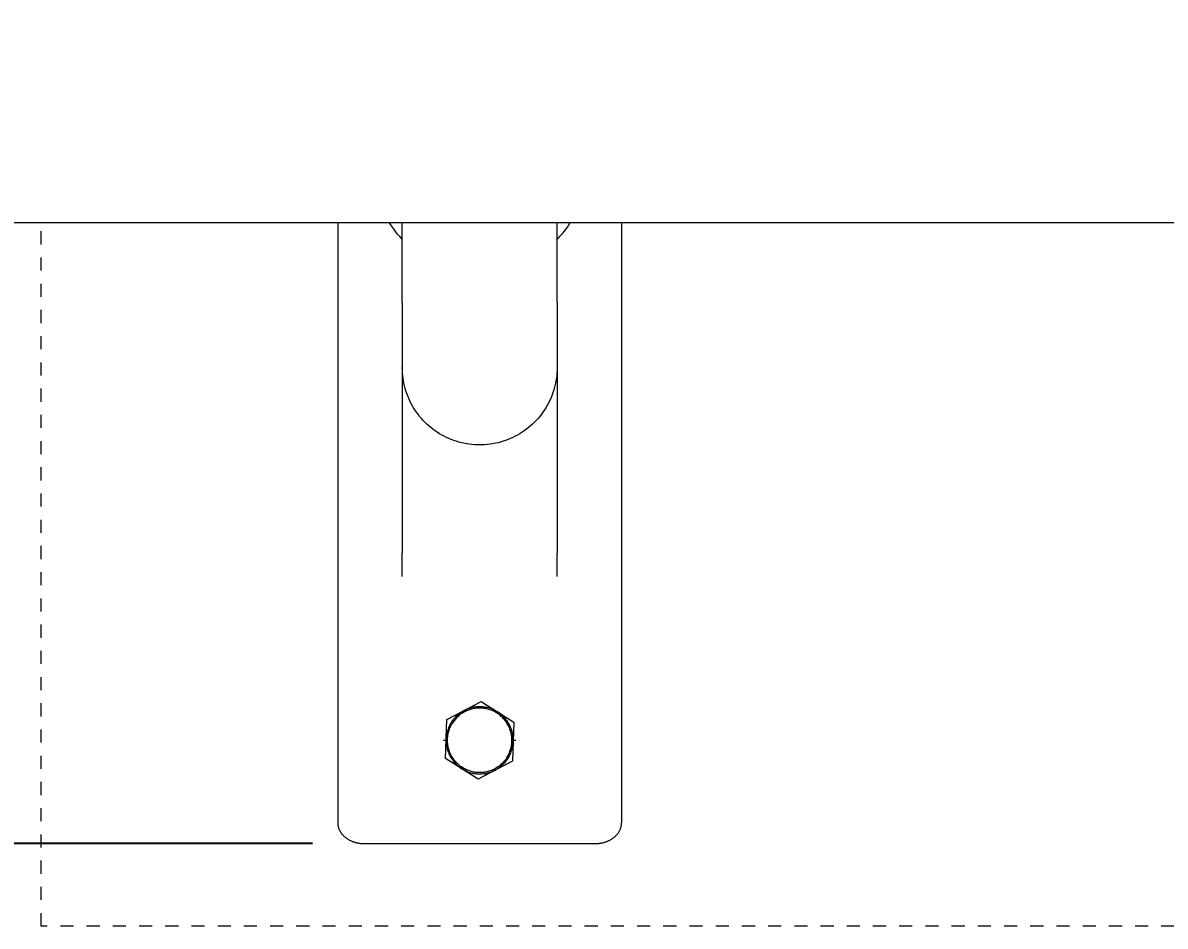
# Model space of a CAD drawing. Header units: inches. Extents: x -7 to 144, y -3 to 95.
# Drawn here: x 0.21 to 8.92, y 0.12 to 7.01 of the extents above; entities that cross this region are included whole.
import ezdxf

# ---------------------------------------------------------------- set-up
doc = ezdxf.new("R2010")
doc.units = ezdxf.units.IN
doc.linetypes.add('HIDDEN', pattern=[1.905, 1.27, -0.635])
for name, color, linetype, lineweight in [('ZANO_R', 7, 'Continuous', 0), ('ZANO_R_przerywana', 250, 'HIDDEN', 0), ('ZANO_W', 1, 'Continuous', 0)]:
    doc.layers.add(name, color=color, linetype=linetype, lineweight=lineweight)
doc.styles.get("Standard").update_dxf_attribs({"font": 'arial.ttf'})
doc.dimstyles.new('amerykanie', dxfattribs={"dimtxt": 50, "dimasz": 50, "dimexe": 0.5, "dimexo": 0.5, "dimgap": 1, "dimtad": 1, "dimdec": 0, "dimzin": 0, "dimlunit": 5, "dimtxsty": 'Standard', "dimcen": 0.09, "dimclrd": 1, "dimclre": 1, "dimclrt": 1, "dimazin": 0, "dimtfac": 1, "dimtdec": 0, "dimtmove": 0, "dimatfit": 3, "dimfxl": 1, "dimtzin": 0, "dimarcsym": 1})

# ---------------------------------------------------------------- blocks, each defined once
blk = doc.blocks.new('*D359')
at = {"layer": 'ZANO_W', "color": 1, "lineweight": -2}
for p, q in [((2.5214, 26.731), (-3.5436, 26.731)), ((-3.0436, 1.7467), (-3.0436, 25.731)), ((2.4169, 0.7467), (-3.5436, 0.7467))]:
    blk.add_line(p, q, dxfattribs=at)
at = {"layer": 'ZANO_W', "color": 1}
for points in [[(-2.8769, 25.731), (-3.2102, 25.731), (-3.0436, 26.731)], [(-3.2102, 1.7467), (-2.8769, 1.7467), (-3.0436, 0.7467)]]:
    blk.add_solid(points, dxfattribs=at)
at = {"layer": 'ZANO_W', "color": 1, "insert": (-4.1818, 13.7389), "char_height": 1.25, "attachment_point": 5, "rotation": 90}
blk.add_mtext('26', dxfattribs=at)

msp = doc.modelspace()

# ---------------------------------------------------------------- linework, layer by layer
at = {"layer": 'ZANO_R'}
for p, q in [((11.37049, 5.48127), (-0.04683, 5.48127)), ((2.61065, 5.48127), (2.61065, 2.12469)), ((3.0194, 5.45915), (3.00479, 5.48127)), ((3.03472, 5.43751), (3.0194, 5.45915)), ((3.05073, 5.41639), (3.03472, 5.43751)), ((3.06743, 5.39579), (3.05073, 5.41639)), ((3.10277, 4.87459), (3.10277, 5.48127)), ((3.10283, 4.87459), (3.10283, 5.48127)), ((4.28382, 4.87459), (4.28382, 5.48127)), ((4.28388, 4.87459), (4.28388, 5.48127)), ((4.33592, 5.41639), (4.31922, 5.39579)), ((4.35193, 5.43751), (4.33592, 5.41639)), ((4.36725, 5.45915), (4.35193, 5.43751)), ((4.38186, 5.48127), (4.36725, 5.45915)), ((4.776, 5.48127), (4.776, 2.12469)), ((3.08478, 5.37575), (3.06743, 5.39579)), ((3.10277, 5.35628), (3.08478, 5.37575)), ((4.30187, 5.37575), (4.28388, 5.35628)), ((4.31922, 5.39579), (4.30187, 5.37575)), ((3.10277, 4.8729), (3.10277, 4.3777)), ((4.28388, 4.8729), (4.28388, 4.3777)), ((3.10277, 4.3777), (3.10277, 2.96284)), ((3.10312, 4.35751), (3.10277, 4.37767)), ((4.28388, 4.37767), (4.28353, 4.35751)), ((4.28388, 4.37354), (4.28388, 2.96284)), ((3.10415, 4.33737), (3.10312, 4.35751)), ((3.10587, 4.31728), (3.10415, 4.33737)), ((3.10827, 4.29725), (3.10587, 4.31728)), ((3.11136, 4.27733), (3.10827, 4.29725)), ((3.11513, 4.25752), (3.11136, 4.27733)), ((4.27529, 4.27733), (4.27152, 4.25752)), ((4.27838, 4.29725), (4.27529, 4.27733)), ((4.28078, 4.31728), (4.27838, 4.29725)), ((4.2825, 4.33737), (4.28078, 4.31728)), ((4.28353, 4.35751), (4.2825, 4.33737)), ((3.11956, 4.23785), (3.11513, 4.25752)), ((3.12467, 4.21834), (3.11956, 4.23785)), ((3.13044, 4.19902), (3.12467, 4.21834)), ((3.13687, 4.1799), (3.13044, 4.19902)), ((4.25621, 4.19902), (4.24978, 4.1799)), ((4.26198, 4.21834), (4.25621, 4.19902)), ((4.26708, 4.23785), (4.26198, 4.21834)), ((4.27152, 4.25752), (4.26708, 4.23785)), ((3.14395, 4.16102), (3.13687, 4.1799)), ((3.15166, 4.14239), (3.14395, 4.16102)), ((3.16001, 4.12404), (3.15166, 4.14239)), ((3.16898, 4.10598), (3.16001, 4.12404)), ((3.17856, 4.08823), (3.16898, 4.10598)), ((4.21767, 4.10598), (4.20808, 4.08823)), ((4.22664, 4.12404), (4.21767, 4.10598)), ((4.23498, 4.14239), (4.22664, 4.12404)), ((4.2427, 4.16102), (4.23498, 4.14239)), ((4.24978, 4.1799), (4.2427, 4.16102)), ((3.18875, 4.07083), (3.17856, 4.08823)), ((3.19952, 4.05378), (3.18875, 4.07083)), ((3.21086, 4.03711), (3.19952, 4.05378)), ((3.22277, 4.02084), (3.21086, 4.03711)), ((3.23523, 4.00498), (3.22277, 4.02084)), ((4.16388, 4.02084), (4.15142, 4.00498)), ((4.17579, 4.03711), (4.16388, 4.02084)), ((4.18713, 4.05378), (4.17579, 4.03711)), ((4.1979, 4.07083), (4.18713, 4.05378)), ((4.20808, 4.08823), (4.1979, 4.07083)), ((3.24822, 3.98956), (3.23523, 4.00498)), ((3.26173, 3.97459), (3.24822, 3.98956)), ((3.27574, 3.96009), (3.26173, 3.97459)), ((3.29024, 3.94607), (3.27574, 3.96009)), ((3.30521, 3.93256), (3.29024, 3.94607)), ((3.32063, 3.91957), (3.30521, 3.93256)), ((4.08144, 3.93256), (4.06601, 3.91957)), ((4.09641, 3.94607), (4.08144, 3.93256)), ((4.11091, 3.96009), (4.09641, 3.94607)), ((4.12492, 3.97459), (4.11091, 3.96009)), ((4.13843, 3.98956), (4.12492, 3.97459)), ((4.15142, 4.00498), (4.13843, 3.98956)), ((3.33649, 3.90711), (3.32063, 3.91957)), ((3.35277, 3.89521), (3.33649, 3.90711)), ((3.36944, 3.88386), (3.35277, 3.89521)), ((3.38648, 3.87309), (3.36944, 3.88386)), ((3.40389, 3.86291), (3.38648, 3.87309)), ((3.42163, 3.85333), (3.40389, 3.86291)), ((3.43969, 3.84436), (3.42163, 3.85333)), ((3.45805, 3.83601), (3.43969, 3.84436)), ((3.47668, 3.82829), (3.45805, 3.83601)), ((3.9286, 3.83601), (3.90997, 3.82829)), ((3.94696, 3.84436), (3.9286, 3.83601)), ((3.96502, 3.85333), (3.94696, 3.84436)), ((3.98276, 3.86291), (3.96502, 3.85333)), ((4.00017, 3.87309), (3.98276, 3.86291)), ((4.01721, 3.88386), (4.00017, 3.87309)), ((4.03388, 3.89521), (4.01721, 3.88386)), ((4.05016, 3.90711), (4.03388, 3.89521)), ((4.06601, 3.91957), (4.05016, 3.90711)), ((3.49556, 3.82121), (3.47668, 3.82829)), ((3.51467, 3.81479), (3.49556, 3.82121)), ((3.534, 3.80902), (3.51467, 3.81479)), ((3.5535, 3.80391), (3.534, 3.80902)), ((3.57317, 3.79947), (3.5535, 3.80391)), ((3.59298, 3.7957), (3.57317, 3.79947)), ((3.61291, 3.79262), (3.59298, 3.7957)), ((3.63293, 3.79021), (3.61291, 3.79262)), ((3.65302, 3.78849), (3.63293, 3.79021)), ((3.67316, 3.78746), (3.65302, 3.78849)), ((3.69332, 3.78712), (3.67316, 3.78746)), ((3.71349, 3.78746), (3.69332, 3.78712)), ((3.73363, 3.78849), (3.71349, 3.78746)), ((3.75372, 3.79021), (3.73363, 3.78849)), ((3.77374, 3.79262), (3.75372, 3.79021)), ((3.79367, 3.7957), (3.77374, 3.79262)), ((3.81348, 3.79947), (3.79367, 3.7957)), ((3.83315, 3.80391), (3.81348, 3.79947)), ((3.85265, 3.80902), (3.83315, 3.80391)), ((3.87197, 3.81479), (3.85265, 3.80902)), ((3.89109, 3.82121), (3.87197, 3.81479)), ((3.90997, 3.82829), (3.89109, 3.82121)), ((3.10277, 2.78296), (3.10277, 2.96284)), ((4.28388, 2.78296), (4.28388, 2.96284)), ((2.61065, 2.12469), (2.61065, 0.90421)), ((4.776, 2.12469), (4.776, 0.90421)), ((3.44352, 1.69198), (3.57432, 1.76069)), ((3.44352, 1.69198), (3.57077, 1.75883)), ((3.55201, 1.74749), (3.54489, 1.74259)), ((3.55201, 1.74749), (3.54489, 1.74259)), ((3.5593, 1.75214), (3.55201, 1.74749)), ((3.5593, 1.75214), (3.55201, 1.74749)), ((3.56674, 1.75654), (3.5593, 1.75214)), ((3.56674, 1.75654), (3.5593, 1.75214)), ((3.5691, 1.74654), (3.56192, 1.74218)), ((3.57432, 1.76069), (3.56674, 1.75654)), ((3.57432, 1.76069), (3.56674, 1.75654)), ((3.57643, 1.75066), (3.5691, 1.74654)), ((3.57432, 1.76069), (3.70512, 1.82939)), ((3.58204, 1.76458), (3.57432, 1.76069)), ((3.58204, 1.76458), (3.57432, 1.76069)), ((3.58389, 1.75452), (3.57643, 1.75066)), ((3.57787, 1.76255), (3.70512, 1.82939)), ((3.58989, 1.76821), (3.58204, 1.76458)), ((3.58989, 1.76821), (3.58204, 1.76458)), ((3.59148, 1.75813), (3.58389, 1.75452)), ((3.59785, 1.77157), (3.58989, 1.76821)), ((3.59785, 1.77157), (3.58989, 1.76821)), ((3.59918, 1.76148), (3.59148, 1.75813)), ((3.60593, 1.77465), (3.59785, 1.77157)), ((3.60593, 1.77465), (3.59785, 1.77157)), ((3.607, 1.76456), (3.59918, 1.76148)), ((3.6141, 1.77747), (3.60593, 1.77465)), ((3.6141, 1.77747), (3.60593, 1.77465)), ((3.61492, 1.76737), (3.607, 1.76456)), ((3.62236, 1.78001), (3.6141, 1.77747)), ((3.62236, 1.78001), (3.6141, 1.77747)), ((3.62292, 1.76991), (3.61492, 1.76737)), ((3.63071, 1.78226), (3.62236, 1.78001)), ((3.63071, 1.78226), (3.62236, 1.78001)), ((3.63102, 1.77218), (3.62292, 1.76991)), ((3.63912, 1.78424), (3.63071, 1.78226)), ((3.63912, 1.78424), (3.63071, 1.78226)), ((3.63918, 1.77417), (3.63102, 1.77218)), ((3.6476, 1.78592), (3.63912, 1.78424)), ((3.6476, 1.78592), (3.63912, 1.78424)), ((3.64741, 1.77588), (3.63918, 1.77417)), ((3.65569, 1.7773), (3.64741, 1.77588)), ((3.65613, 1.78732), (3.6476, 1.78592)), ((3.65613, 1.78732), (3.6476, 1.78592)), ((3.66401, 1.77845), (3.65569, 1.7773)), ((3.6647, 1.78844), (3.65613, 1.78732)), ((3.6647, 1.78844), (3.65613, 1.78732)), ((3.67237, 1.7793), (3.66401, 1.77845)), ((3.67331, 1.78926), (3.6647, 1.78844)), ((3.67331, 1.78926), (3.6647, 1.78844)), ((3.68075, 1.77988), (3.67237, 1.7793)), ((3.68194, 1.78979), (3.67331, 1.78926)), ((3.68194, 1.78979), (3.67331, 1.78926)), ((3.68915, 1.78016), (3.68075, 1.77988)), ((3.69058, 1.79003), (3.68194, 1.78979)), ((3.69058, 1.79003), (3.68194, 1.78979)), ((3.69755, 1.78016), (3.68915, 1.78016)), ((3.69922, 1.78997), (3.69058, 1.79003)), ((3.69922, 1.78997), (3.69058, 1.79003)), ((3.70595, 1.77987), (3.69755, 1.78016)), ((3.70786, 1.78963), (3.69922, 1.78997)), ((3.70786, 1.78963), (3.69922, 1.78997)), ((3.70512, 1.82939), (3.82664, 1.75261)), ((3.70512, 1.82939), (3.83002, 1.75047)), ((3.71433, 1.7793), (3.70595, 1.77987)), ((3.71648, 1.78899), (3.70786, 1.78963)), ((3.71648, 1.78899), (3.70786, 1.78963)), ((3.72269, 1.77844), (3.71433, 1.7793)), ((3.72507, 1.78806), (3.71648, 1.78899)), ((3.72507, 1.78806), (3.71648, 1.78899)), ((3.73101, 1.7773), (3.72269, 1.77844)), ((3.73363, 1.78685), (3.72507, 1.78806)), ((3.73363, 1.78685), (3.72507, 1.78806)), ((3.73929, 1.77587), (3.73101, 1.7773)), ((3.74214, 1.78534), (3.73363, 1.78685)), ((3.74214, 1.78534), (3.73363, 1.78685)), ((3.74752, 1.77416), (3.73929, 1.77587)), ((3.7506, 1.78355), (3.74214, 1.78534)), ((3.7506, 1.78355), (3.74214, 1.78534)), ((3.75568, 1.77217), (3.74752, 1.77416)), ((3.75899, 1.78147), (3.7506, 1.78355)), ((3.75899, 1.78147), (3.7506, 1.78355)), ((3.76377, 1.7699), (3.75568, 1.77217)), ((3.76731, 1.77911), (3.75899, 1.78147)), ((3.76731, 1.77911), (3.75899, 1.78147)), ((3.77178, 1.76736), (3.76377, 1.7699)), ((3.77554, 1.77648), (3.76731, 1.77911)), ((3.77554, 1.77648), (3.76731, 1.77911)), ((3.77969, 1.76454), (3.77178, 1.76736)), ((3.78368, 1.77356), (3.77554, 1.77648)), ((3.78368, 1.77356), (3.77554, 1.77648)), ((3.78751, 1.76146), (3.77969, 1.76454)), ((3.79171, 1.77037), (3.78368, 1.77356)), ((3.79171, 1.77037), (3.78368, 1.77356)), ((3.79522, 1.75811), (3.78751, 1.76146)), ((3.79963, 1.76691), (3.79171, 1.77037)), ((3.79963, 1.76691), (3.79171, 1.77037)), ((3.8028, 1.7545), (3.79522, 1.75811)), ((3.80744, 1.76319), (3.79963, 1.76691)), ((3.80744, 1.76319), (3.79963, 1.76691)), ((3.81026, 1.75064), (3.8028, 1.7545)), ((3.81511, 1.75921), (3.80744, 1.76319)), ((3.81511, 1.75921), (3.80744, 1.76319)), ((3.81759, 1.74652), (3.81026, 1.75064)), ((3.82264, 1.75496), (3.81511, 1.75921)), ((3.82264, 1.75496), (3.81511, 1.75921)), ((3.82477, 1.74215), (3.81759, 1.74652)), ((3.83002, 1.75047), (3.82264, 1.75496)), ((3.83002, 1.75047), (3.82264, 1.75496)), ((3.83725, 1.74573), (3.83002, 1.75047)), ((3.83002, 1.75047), (3.95492, 1.67155)), ((3.83725, 1.74573), (3.83002, 1.75047)), ((3.83341, 1.74833), (3.95492, 1.67155)), ((3.84432, 1.74075), (3.83725, 1.74573)), ((3.84432, 1.74075), (3.83725, 1.74573)), ((3.43762, 1.54435), (3.44352, 1.69198)), ((3.43778, 1.54836), (3.44352, 1.69198)), ((3.47034, 1.6597), (3.46623, 1.6521)), ((3.47034, 1.6597), (3.46623, 1.6521)), ((3.47471, 1.66716), (3.47034, 1.6597)), ((3.47471, 1.66716), (3.47034, 1.6597)), ((3.47933, 1.67447), (3.47471, 1.66716)), ((3.47933, 1.67447), (3.47471, 1.66716)), ((3.47682, 1.65108), (3.48094, 1.6584)), ((3.48419, 1.68162), (3.47933, 1.67447)), ((3.48419, 1.68162), (3.47933, 1.67447)), ((3.48094, 1.6584), (3.48531, 1.66558)), ((3.48929, 1.6886), (3.48419, 1.68162)), ((3.48929, 1.6886), (3.48419, 1.68162)), ((3.48992, 1.6726), (3.48531, 1.66558)), ((3.49462, 1.6954), (3.48929, 1.6886)), ((3.49462, 1.6954), (3.48929, 1.6886)), ((3.49476, 1.67947), (3.48992, 1.6726)), ((3.50018, 1.70202), (3.49462, 1.6954)), ((3.50018, 1.70202), (3.49462, 1.6954)), ((3.49984, 1.68616), (3.49476, 1.67947)), ((3.50515, 1.69268), (3.49984, 1.68616)), ((3.50596, 1.70844), (3.50018, 1.70202)), ((3.50596, 1.70844), (3.50018, 1.70202)), ((3.51067, 1.69901), (3.50515, 1.69268)), ((3.51196, 1.71467), (3.50596, 1.70844)), ((3.51196, 1.71467), (3.50596, 1.70844)), ((3.5164, 1.70515), (3.51067, 1.69901)), ((3.51816, 1.7207), (3.51196, 1.71467)), ((3.51816, 1.7207), (3.51196, 1.71467)), ((3.52234, 1.71109), (3.5164, 1.70515)), ((3.52456, 1.72651), (3.51816, 1.7207)), ((3.52456, 1.72651), (3.51816, 1.7207)), ((3.52849, 1.71682), (3.52234, 1.71109)), ((3.53115, 1.7321), (3.52456, 1.72651)), ((3.53115, 1.7321), (3.52456, 1.72651)), ((3.53482, 1.72235), (3.52849, 1.71682)), ((3.53793, 1.73746), (3.53115, 1.7321)), ((3.53793, 1.73746), (3.53115, 1.7321)), ((3.54134, 1.72765), (3.53482, 1.72235)), ((3.54489, 1.74259), (3.53793, 1.73746)), ((3.54489, 1.74259), (3.53793, 1.73746)), ((3.54803, 1.73272), (3.54134, 1.72765)), ((3.5549, 1.73757), (3.54803, 1.73272)), ((3.56192, 1.74218), (3.5549, 1.73757)), ((3.83179, 1.73754), (3.82477, 1.74215)), ((3.83865, 1.7327), (3.83179, 1.73754)), ((3.84535, 1.72762), (3.83865, 1.7327)), ((3.85121, 1.73553), (3.84432, 1.74075)), ((3.85121, 1.73553), (3.84432, 1.74075)), ((3.85187, 1.72232), (3.84535, 1.72762)), ((3.85792, 1.73008), (3.85121, 1.73553)), ((3.85792, 1.73008), (3.85121, 1.73553)), ((3.8582, 1.71679), (3.85187, 1.72232)), ((3.86444, 1.72441), (3.85792, 1.73008)), ((3.86444, 1.72441), (3.85792, 1.73008)), ((3.86434, 1.71106), (3.8582, 1.71679)), ((3.87028, 1.70512), (3.86434, 1.71106)), ((3.87077, 1.71853), (3.86444, 1.72441)), ((3.87077, 1.71853), (3.86444, 1.72441)), ((3.87601, 1.69897), (3.87028, 1.70512)), ((3.8769, 1.71243), (3.87077, 1.71853)), ((3.8769, 1.71243), (3.87077, 1.71853)), ((3.88153, 1.69264), (3.87601, 1.69897)), ((3.88282, 1.70613), (3.8769, 1.71243)), ((3.88282, 1.70613), (3.8769, 1.71243)), ((3.88684, 1.68612), (3.88153, 1.69264)), ((3.88852, 1.69963), (3.88282, 1.70613)), ((3.88852, 1.69963), (3.88282, 1.70613)), ((3.89191, 1.67943), (3.88684, 1.68612)), ((3.894, 1.69294), (3.88852, 1.69963)), ((3.894, 1.69294), (3.88852, 1.69963)), ((3.89676, 1.67256), (3.89191, 1.67943)), ((3.89924, 1.68607), (3.894, 1.69294)), ((3.89924, 1.68607), (3.894, 1.69294)), ((3.90136, 1.66554), (3.89676, 1.67256)), ((3.90426, 1.67903), (3.89924, 1.68607)), ((3.90426, 1.67903), (3.89924, 1.68607)), ((3.90573, 1.65836), (3.90136, 1.66554)), ((3.90903, 1.67182), (3.90426, 1.67903)), ((3.90903, 1.67182), (3.90426, 1.67903)), ((3.90985, 1.65103), (3.90573, 1.65836)), ((3.91356, 1.66446), (3.90903, 1.67182)), ((3.91356, 1.66446), (3.90903, 1.67182)), ((3.91783, 1.65695), (3.91356, 1.66446)), ((3.91783, 1.65695), (3.91356, 1.66446)), ((3.92185, 1.64929), (3.91783, 1.65695)), ((3.92185, 1.64929), (3.91783, 1.65695)), ((3.95492, 1.67155), (3.94903, 1.52392)), ((3.95492, 1.67155), (3.94919, 1.52792)), ((3.43997, 1.57017), (3.4389, 1.56159)), ((3.43997, 1.57017), (3.4389, 1.56159)), ((3.44133, 1.57871), (3.43997, 1.57017)), ((3.44133, 1.57871), (3.43997, 1.57017)), ((3.44298, 1.58719), (3.44133, 1.57871)), ((3.44298, 1.58719), (3.44133, 1.57871)), ((3.44491, 1.59562), (3.44298, 1.58719)), ((3.44491, 1.59562), (3.44298, 1.58719)), ((3.44713, 1.60397), (3.44491, 1.59562)), ((3.44713, 1.60397), (3.44491, 1.59562)), ((3.44963, 1.61225), (3.44713, 1.60397)), ((3.44963, 1.61225), (3.44713, 1.60397)), ((3.44902, 1.5635), (3.45016, 1.57182)), ((3.45241, 1.62043), (3.44963, 1.61225)), ((3.45241, 1.62043), (3.44963, 1.61225)), ((3.45016, 1.57182), (3.45159, 1.5801)), ((3.45159, 1.5801), (3.4533, 1.58833)), ((3.45546, 1.62852), (3.45241, 1.62043)), ((3.45546, 1.62852), (3.45241, 1.62043)), ((3.4533, 1.58833), (3.45529, 1.59649)), ((3.45529, 1.59649), (3.45756, 1.60458)), ((3.45878, 1.6365), (3.45546, 1.62852)), ((3.45878, 1.6365), (3.45546, 1.62852)), ((3.45756, 1.60458), (3.4601, 1.61259)), ((3.46237, 1.64436), (3.45878, 1.6365)), ((3.46237, 1.64436), (3.45878, 1.6365)), ((3.4601, 1.61259), (3.46292, 1.62051)), ((3.46623, 1.6521), (3.46237, 1.64436)), ((3.46623, 1.6521), (3.46237, 1.64436)), ((3.46292, 1.62051), (3.466, 1.62832)), ((3.466, 1.62832), (3.46935, 1.63603)), ((3.46935, 1.63603), (3.47296, 1.64362)), ((3.47296, 1.64362), (3.47682, 1.65108)), ((3.91371, 1.64357), (3.90985, 1.65103)), ((3.91732, 1.63598), (3.91371, 1.64357)), ((3.92067, 1.62828), (3.91732, 1.63598)), ((3.92375, 1.62046), (3.92067, 1.62828)), ((3.92561, 1.64151), (3.92185, 1.64929)), ((3.92561, 1.64151), (3.92185, 1.64929)), ((3.92656, 1.61254), (3.92375, 1.62046)), ((3.92911, 1.6336), (3.92561, 1.64151)), ((3.92911, 1.6336), (3.92561, 1.64151)), ((3.9291, 1.60454), (3.92656, 1.61254)), ((3.93137, 1.59644), (3.9291, 1.60454)), ((3.93233, 1.62558), (3.92911, 1.6336)), ((3.93233, 1.62558), (3.92911, 1.6336)), ((3.93336, 1.58828), (3.93137, 1.59644)), ((3.93528, 1.61746), (3.93233, 1.62558)), ((3.93528, 1.61746), (3.93233, 1.62558)), ((3.93507, 1.58005), (3.93336, 1.58828)), ((3.93649, 1.57177), (3.93507, 1.58005)), ((3.93796, 1.60924), (3.93528, 1.61746)), ((3.93796, 1.60924), (3.93528, 1.61746)), ((3.93764, 1.56345), (3.93649, 1.57177)), ((3.94036, 1.60093), (3.93796, 1.60924)), ((3.94036, 1.60093), (3.93796, 1.60924)), ((3.94247, 1.59255), (3.94036, 1.60093)), ((3.94247, 1.59255), (3.94036, 1.60093)), ((3.9443, 1.58411), (3.94247, 1.59255)), ((3.9443, 1.58411), (3.94247, 1.59255)), ((3.94585, 1.5756), (3.9443, 1.58411)), ((3.94585, 1.5756), (3.9443, 1.58411)), ((3.9471, 1.56705), (3.94585, 1.5756)), ((3.9471, 1.56705), (3.94585, 1.5756)), ((3.41773, 1.53414), (3.43721, 1.53414)), ((3.41773, 1.53414), (3.43721, 1.53414)), ((3.43172, 1.39672), (3.43762, 1.54435)), ((3.43172, 1.39672), (3.43746, 1.54035)), ((3.43762, 1.54435), (3.43742, 1.53571)), ((3.43762, 1.54435), (3.43742, 1.53571)), ((3.43742, 1.53571), (3.43752, 1.52707)), ((3.43742, 1.53571), (3.43752, 1.52707)), ((3.43752, 1.52707), (3.4379, 1.51843)), ((3.43752, 1.52707), (3.4379, 1.51843)), ((3.43811, 1.55298), (3.43762, 1.54435)), ((3.43811, 1.55298), (3.43762, 1.54435)), ((3.4379, 1.51843), (3.43858, 1.50981)), ((3.4379, 1.51843), (3.43858, 1.50981)), ((3.4389, 1.56159), (3.43811, 1.55298)), ((3.4389, 1.56159), (3.43811, 1.55298)), ((3.43858, 1.50981), (3.43954, 1.50122)), ((3.43858, 1.50981), (3.43954, 1.50122)), ((3.43954, 1.50122), (3.4408, 1.49267)), ((3.43954, 1.50122), (3.4408, 1.49267)), ((3.4408, 1.49267), (3.44235, 1.48417)), ((3.4408, 1.49267), (3.44235, 1.48417)), ((3.44235, 1.48417), (3.44418, 1.47572)), ((3.44235, 1.48417), (3.44418, 1.47572)), ((3.4473, 1.53836), (3.44759, 1.54676)), ((3.4473, 1.52996), (3.4473, 1.53836)), ((3.44758, 1.52156), (3.4473, 1.52996)), ((3.44816, 1.51318), (3.44758, 1.52156)), ((3.44759, 1.54676), (3.44816, 1.55514)), ((3.44816, 1.55514), (3.44902, 1.5635)), ((3.44901, 1.50482), (3.44816, 1.51318)), ((3.45016, 1.4965), (3.44901, 1.50482)), ((3.45158, 1.48822), (3.45016, 1.4965)), ((3.45329, 1.47999), (3.45158, 1.48822)), ((3.93335, 1.47994), (3.93506, 1.48817)), ((3.93506, 1.48817), (3.93648, 1.49645)), ((3.93648, 1.49645), (3.93763, 1.50477)), ((3.93763, 1.50477), (3.93849, 1.51313)), ((3.93849, 1.55509), (3.93764, 1.56345)), ((3.93907, 1.54671), (3.93849, 1.55509)), ((3.93849, 1.51313), (3.93906, 1.52151)), ((3.93906, 1.52151), (3.93935, 1.52991)), ((3.93935, 1.53831), (3.93907, 1.54671)), ((3.93935, 1.52991), (3.93935, 1.53831)), ((3.94903, 1.52392), (3.94313, 1.37629)), ((3.94887, 1.51992), (3.94313, 1.37629)), ((3.94367, 1.48108), (3.94532, 1.48957)), ((3.94367, 1.48108), (3.94532, 1.48957)), ((3.94532, 1.48957), (3.94668, 1.4981)), ((3.94532, 1.48957), (3.94668, 1.4981)), ((3.94668, 1.4981), (3.94775, 1.50668)), ((3.94668, 1.4981), (3.94775, 1.50668)), ((3.94807, 1.55846), (3.9471, 1.56705)), ((3.94807, 1.55846), (3.9471, 1.56705)), ((3.94775, 1.50668), (3.94854, 1.51529)), ((3.94775, 1.50668), (3.94854, 1.51529)), ((3.94875, 1.54984), (3.94807, 1.55846)), ((3.94875, 1.54984), (3.94807, 1.55846)), ((3.94854, 1.51529), (3.94903, 1.52392)), ((3.94854, 1.51529), (3.94903, 1.52392)), ((3.94913, 1.5412), (3.94875, 1.54984)), ((3.94913, 1.5412), (3.94875, 1.54984)), ((3.94903, 1.52392), (3.94923, 1.53256)), ((3.94903, 1.52392), (3.94923, 1.53256)), ((3.94923, 1.53256), (3.94913, 1.5412)), ((3.94923, 1.53256), (3.94913, 1.5412)), ((3.94943, 1.53414), (3.96892, 1.53414)), ((3.94943, 1.53414), (3.96892, 1.53414)), ((3.55324, 1.31994), (3.43172, 1.39672)), ((3.55663, 1.3178), (3.43172, 1.39672)), ((3.44418, 1.47572), (3.44629, 1.46734)), ((3.44418, 1.47572), (3.44629, 1.46734)), ((3.44629, 1.46734), (3.44869, 1.45903)), ((3.44629, 1.46734), (3.44869, 1.45903)), ((3.44869, 1.45903), (3.45136, 1.45081)), ((3.44869, 1.45903), (3.45136, 1.45081)), ((3.45136, 1.45081), (3.45432, 1.44269)), ((3.45136, 1.45081), (3.45432, 1.44269)), ((3.45528, 1.47183), (3.45329, 1.47999)), ((3.45432, 1.44269), (3.45754, 1.43467)), ((3.45432, 1.44269), (3.45754, 1.43467)), ((3.45755, 1.46374), (3.45528, 1.47183)), ((3.45754, 1.43467), (3.46104, 1.42676)), ((3.45754, 1.43467), (3.46104, 1.42676)), ((3.46009, 1.45573), (3.45755, 1.46374)), ((3.4629, 1.44781), (3.46009, 1.45573)), ((3.46104, 1.42676), (3.46479, 1.41898)), ((3.46104, 1.42676), (3.46479, 1.41898)), ((3.46598, 1.43999), (3.4629, 1.44781)), ((3.46479, 1.41898), (3.46881, 1.41132)), ((3.46479, 1.41898), (3.46881, 1.41132)), ((3.46933, 1.43229), (3.46598, 1.43999)), ((3.46881, 1.41132), (3.47309, 1.40381)), ((3.46881, 1.41132), (3.47309, 1.40381)), ((3.47294, 1.4247), (3.46933, 1.43229)), ((3.4768, 1.41724), (3.47294, 1.4247)), ((3.47309, 1.40381), (3.47762, 1.39645)), ((3.47309, 1.40381), (3.47762, 1.39645)), ((3.48092, 1.40991), (3.4768, 1.41724)), ((3.47762, 1.39645), (3.48239, 1.38924)), ((3.47762, 1.39645), (3.48239, 1.38924)), ((3.48528, 1.40273), (3.48092, 1.40991)), ((3.48989, 1.39571), (3.48528, 1.40273)), ((3.49474, 1.38884), (3.48989, 1.39571)), ((3.89673, 1.39567), (3.89188, 1.38881)), ((3.90134, 1.40269), (3.89673, 1.39567)), ((3.90134, 1.40269), (3.90571, 1.40987)), ((3.90571, 1.40987), (3.90982, 1.4172)), ((3.90732, 1.3938), (3.91194, 1.40111)), ((3.90732, 1.3938), (3.91194, 1.40111)), ((3.90982, 1.4172), (3.91369, 1.42466)), ((3.91194, 1.40111), (3.91631, 1.40857)), ((3.91194, 1.40111), (3.91631, 1.40857)), ((3.91369, 1.42466), (3.9173, 1.43224)), ((3.91631, 1.40857), (3.92042, 1.41617)), ((3.91631, 1.40857), (3.92042, 1.41617)), ((3.9173, 1.43224), (3.92065, 1.43995)), ((3.92042, 1.41617), (3.92427, 1.42391)), ((3.92042, 1.41617), (3.92427, 1.42391)), ((3.92065, 1.43995), (3.92373, 1.44777)), ((3.92373, 1.44777), (3.92655, 1.45568)), ((3.92427, 1.42391), (3.92787, 1.43177)), ((3.92427, 1.42391), (3.92787, 1.43177)), ((3.92655, 1.45568), (3.92909, 1.46369)), ((3.92787, 1.43177), (3.93119, 1.43975)), ((3.92787, 1.43177), (3.93119, 1.43975)), ((3.92909, 1.46369), (3.93136, 1.47178)), ((3.93119, 1.43975), (3.93424, 1.44784)), ((3.93119, 1.43975), (3.93424, 1.44784)), ((3.93136, 1.47178), (3.93335, 1.47994)), ((3.93424, 1.44784), (3.93702, 1.45603)), ((3.93424, 1.44784), (3.93702, 1.45603)), ((3.93702, 1.45603), (3.93952, 1.4643)), ((3.93702, 1.45603), (3.93952, 1.4643)), ((3.93952, 1.4643), (3.94174, 1.47266)), ((3.93952, 1.4643), (3.94174, 1.47266)), ((3.94174, 1.47266), (3.94367, 1.48108)), ((3.94174, 1.47266), (3.94367, 1.48108)), ((3.48239, 1.38924), (3.4874, 1.3822)), ((3.48239, 1.38924), (3.4874, 1.3822)), ((3.4874, 1.3822), (3.49265, 1.37533)), ((3.4874, 1.3822), (3.49265, 1.37533)), ((3.49265, 1.37533), (3.49813, 1.36864)), ((3.49265, 1.37533), (3.49813, 1.36864)), ((3.49981, 1.38215), (3.49474, 1.38884)), ((3.49813, 1.36864), (3.50383, 1.36215)), ((3.49813, 1.36864), (3.50383, 1.36215)), ((3.50511, 1.37563), (3.49981, 1.38215)), ((3.50383, 1.36215), (3.50975, 1.35584)), ((3.50383, 1.36215), (3.50975, 1.35584)), ((3.51064, 1.3693), (3.50511, 1.37563)), ((3.50975, 1.35584), (3.51588, 1.34975)), ((3.50975, 1.35584), (3.51588, 1.34975)), ((3.51637, 1.36316), (3.51064, 1.3693)), ((3.51588, 1.34975), (3.5222, 1.34386)), ((3.51588, 1.34975), (3.5222, 1.34386)), ((3.52231, 1.35721), (3.51637, 1.36316)), ((3.5222, 1.34386), (3.52873, 1.33819)), ((3.5222, 1.34386), (3.52873, 1.33819)), ((3.52845, 1.35148), (3.52231, 1.35721)), ((3.53478, 1.34596), (3.52845, 1.35148)), ((3.52873, 1.33819), (3.53544, 1.33274)), ((3.52873, 1.33819), (3.53544, 1.33274)), ((3.5413, 1.34065), (3.53478, 1.34596)), ((3.53544, 1.33274), (3.54233, 1.32752)), ((3.53544, 1.33274), (3.54233, 1.32752)), ((3.54799, 1.33558), (3.5413, 1.34065)), ((3.54233, 1.32752), (3.5494, 1.32254)), ((3.54233, 1.32752), (3.5494, 1.32254)), ((3.55486, 1.33073), (3.54799, 1.33558)), ((3.5494, 1.32254), (3.55663, 1.3178)), ((3.5494, 1.32254), (3.55663, 1.3178)), ((3.56188, 1.32612), (3.55486, 1.33073)), ((3.55663, 1.3178), (3.56401, 1.31331)), ((3.68153, 1.23888), (3.55663, 1.3178)), ((3.55663, 1.3178), (3.56401, 1.31331)), ((3.68153, 1.23888), (3.56001, 1.31566)), ((3.56906, 1.32175), (3.56188, 1.32612)), ((3.56401, 1.31331), (3.57154, 1.30907)), ((3.56401, 1.31331), (3.57154, 1.30907)), ((3.57639, 1.31764), (3.56906, 1.32175)), ((3.57154, 1.30907), (3.57921, 1.30508)), ((3.57154, 1.30907), (3.57921, 1.30508)), ((3.58384, 1.31377), (3.57639, 1.31764)), ((3.59143, 1.31016), (3.58384, 1.31377)), ((3.59914, 1.30681), (3.59143, 1.31016)), ((3.81233, 1.30758), (3.68153, 1.23888)), ((3.79517, 1.31014), (3.78747, 1.30679)), ((3.80276, 1.31375), (3.79517, 1.31014)), ((3.81022, 1.31761), (3.80276, 1.31375)), ((3.80461, 1.30369), (3.81233, 1.30758)), ((3.80461, 1.30369), (3.81233, 1.30758)), ((3.81755, 1.32173), (3.81022, 1.31761)), ((3.94313, 1.37629), (3.81233, 1.30758)), ((3.81233, 1.30758), (3.81991, 1.31173)), ((3.81233, 1.30758), (3.81991, 1.31173)), ((3.94313, 1.37629), (3.81587, 1.30945)), ((3.82473, 1.3261), (3.81755, 1.32173)), ((3.81991, 1.31173), (3.82735, 1.31613)), ((3.81991, 1.31173), (3.82735, 1.31613)), ((3.83175, 1.3307), (3.82473, 1.3261)), ((3.82735, 1.31613), (3.83464, 1.32078)), ((3.82735, 1.31613), (3.83464, 1.32078)), ((3.83862, 1.33555), (3.83175, 1.3307)), ((3.83464, 1.32078), (3.84176, 1.32568)), ((3.83464, 1.32078), (3.84176, 1.32568)), ((3.84531, 1.34062), (3.83862, 1.33555)), ((3.84176, 1.32568), (3.84872, 1.33081)), ((3.84176, 1.32568), (3.84872, 1.33081)), ((3.85183, 1.34593), (3.84531, 1.34062)), ((3.84872, 1.33081), (3.8555, 1.33618)), ((3.84872, 1.33081), (3.8555, 1.33618)), ((3.85816, 1.35145), (3.85183, 1.34593)), ((3.8555, 1.33618), (3.86209, 1.34177)), ((3.8555, 1.33618), (3.86209, 1.34177)), ((3.8643, 1.35718), (3.85816, 1.35145)), ((3.86209, 1.34177), (3.86849, 1.34758)), ((3.86209, 1.34177), (3.86849, 1.34758)), ((3.87025, 1.36312), (3.8643, 1.35718)), ((3.86849, 1.34758), (3.87469, 1.3536)), ((3.86849, 1.34758), (3.87469, 1.3536)), ((3.87598, 1.36926), (3.87025, 1.36312)), ((3.87469, 1.3536), (3.88069, 1.35983)), ((3.87469, 1.3536), (3.88069, 1.35983)), ((3.8815, 1.37559), (3.87598, 1.36926)), ((3.88069, 1.35983), (3.88647, 1.36625)), ((3.88069, 1.35983), (3.88647, 1.36625)), ((3.88681, 1.38211), (3.8815, 1.37559)), ((3.88647, 1.36625), (3.89203, 1.37287)), ((3.88647, 1.36625), (3.89203, 1.37287)), ((3.89188, 1.38881), (3.88681, 1.38211)), ((3.89203, 1.37287), (3.89736, 1.37968)), ((3.89203, 1.37287), (3.89736, 1.37968)), ((3.89736, 1.37968), (3.90246, 1.38666)), ((3.89736, 1.37968), (3.90246, 1.38666)), ((3.90246, 1.38666), (3.90732, 1.3938)), ((3.90246, 1.38666), (3.90732, 1.3938)), ((3.57921, 1.30508), (3.58701, 1.30136)), ((3.57921, 1.30508), (3.58701, 1.30136)), ((3.58701, 1.30136), (3.59494, 1.2979)), ((3.58701, 1.30136), (3.59494, 1.2979)), ((3.59494, 1.2979), (3.60297, 1.29471)), ((3.59494, 1.2979), (3.60297, 1.29471)), ((3.60695, 1.30373), (3.59914, 1.30681)), ((3.60297, 1.29471), (3.61111, 1.2918)), ((3.60297, 1.29471), (3.61111, 1.2918)), ((3.61487, 1.30091), (3.60695, 1.30373)), ((3.61111, 1.2918), (3.61934, 1.28916)), ((3.61111, 1.2918), (3.61934, 1.28916)), ((3.62288, 1.29837), (3.61487, 1.30091)), ((3.61934, 1.28916), (3.62766, 1.2868)), ((3.61934, 1.28916), (3.62766, 1.2868)), ((3.63097, 1.2961), (3.62288, 1.29837)), ((3.62766, 1.2868), (3.63605, 1.28472)), ((3.62766, 1.2868), (3.63605, 1.28472)), ((3.63913, 1.29411), (3.63097, 1.2961)), ((3.63605, 1.28472), (3.64451, 1.28293)), ((3.63605, 1.28472), (3.64451, 1.28293)), ((3.64736, 1.2924), (3.63913, 1.29411)), ((3.64451, 1.28293), (3.65302, 1.28142)), ((3.64451, 1.28293), (3.65302, 1.28142)), ((3.65564, 1.29098), (3.64736, 1.2924)), ((3.65302, 1.28142), (3.66158, 1.28021)), ((3.65302, 1.28142), (3.66158, 1.28021)), ((3.66396, 1.28983), (3.65564, 1.29098)), ((3.66158, 1.28021), (3.67017, 1.27928)), ((3.66158, 1.28021), (3.67017, 1.27928)), ((3.67232, 1.28897), (3.66396, 1.28983)), ((3.67017, 1.27928), (3.67879, 1.27864)), ((3.67017, 1.27928), (3.67879, 1.27864)), ((3.6807, 1.2884), (3.67232, 1.28897)), ((3.67879, 1.27864), (3.68743, 1.2783)), ((3.67879, 1.27864), (3.68743, 1.2783)), ((3.6891, 1.28811), (3.6807, 1.2884)), ((3.80878, 1.30572), (3.68153, 1.23888)), ((3.68743, 1.2783), (3.69607, 1.27824)), ((3.68743, 1.2783), (3.69607, 1.27824)), ((3.6975, 1.28811), (3.6891, 1.28811)), ((3.69607, 1.27824), (3.70471, 1.27848)), ((3.69607, 1.27824), (3.70471, 1.27848)), ((3.7059, 1.28839), (3.6975, 1.28811)), ((3.70471, 1.27848), (3.71334, 1.27901)), ((3.70471, 1.27848), (3.71334, 1.27901)), ((3.71428, 1.28897), (3.7059, 1.28839)), ((3.71334, 1.27901), (3.72195, 1.27984)), ((3.71334, 1.27901), (3.72195, 1.27984)), ((3.72264, 1.28983), (3.71428, 1.28897)), ((3.72195, 1.27984), (3.73052, 1.28095)), ((3.72195, 1.27984), (3.73052, 1.28095)), ((3.73096, 1.29097), (3.72264, 1.28983)), ((3.73052, 1.28095), (3.73905, 1.28235)), ((3.73052, 1.28095), (3.73905, 1.28235)), ((3.73924, 1.2924), (3.73096, 1.29097)), ((3.73905, 1.28235), (3.74753, 1.28404)), ((3.73905, 1.28235), (3.74753, 1.28404)), ((3.74747, 1.2941), (3.73924, 1.2924)), ((3.75563, 1.29609), (3.74747, 1.2941)), ((3.74753, 1.28404), (3.75594, 1.28601)), ((3.74753, 1.28404), (3.75594, 1.28601)), ((3.76372, 1.29836), (3.75563, 1.29609)), ((3.75594, 1.28601), (3.76429, 1.28827)), ((3.75594, 1.28601), (3.76429, 1.28827)), ((3.77173, 1.3009), (3.76372, 1.29836)), ((3.76429, 1.28827), (3.77255, 1.2908)), ((3.76429, 1.28827), (3.77255, 1.2908)), ((3.77965, 1.30371), (3.77173, 1.3009)), ((3.77255, 1.2908), (3.78072, 1.29362)), ((3.77255, 1.2908), (3.78072, 1.29362)), ((3.78747, 1.30679), (3.77965, 1.30371)), ((3.78072, 1.29362), (3.7888, 1.29671)), ((3.78072, 1.29362), (3.7888, 1.29671)), ((3.7888, 1.29671), (3.79676, 1.30007)), ((3.7888, 1.29671), (3.79676, 1.30007)), ((3.79676, 1.30007), (3.80461, 1.30369)), ((3.79676, 1.30007), (3.80461, 1.30369)), ((2.61065, 0.90421), (2.61071, 0.90032)), ((2.61071, 0.90032), (2.6109, 0.89643)), ((2.6109, 0.89643), (2.61121, 0.89255)), ((2.61121, 0.89255), (2.61164, 0.88868)), ((2.61164, 0.88868), (2.61219, 0.88482)), ((2.61219, 0.88482), (2.61286, 0.88098)), ((2.61286, 0.88098), (2.61364, 0.87717)), ((2.61364, 0.87717), (2.61455, 0.87338)), ((2.61455, 0.87338), (2.61561, 0.86948)), ((4.77103, 0.86948), (4.7721, 0.87338)), ((4.7721, 0.87338), (4.773, 0.87717)), ((4.773, 0.87717), (4.77379, 0.88098)), ((4.77379, 0.88098), (4.77446, 0.88482)), ((4.77446, 0.88482), (4.77501, 0.88868)), ((4.77501, 0.88868), (4.77544, 0.89255)), ((4.77544, 0.89255), (4.77575, 0.89643)), ((4.77575, 0.89643), (4.77594, 0.90032)), ((4.77594, 0.90032), (4.776, 0.90421)), ((2.61561, 0.86948), (2.6168, 0.86561)), ((2.6168, 0.86561), (2.61811, 0.86178)), ((2.61811, 0.86178), (2.61953, 0.85799)), ((2.61953, 0.85799), (2.62107, 0.85425)), ((2.62107, 0.85425), (2.62272, 0.85056)), ((2.62272, 0.85056), (2.62447, 0.84691)), ((2.62447, 0.84691), (2.62634, 0.84332)), ((2.62634, 0.84332), (2.62837, 0.83967)), ((2.62837, 0.83967), (2.6305, 0.83608)), ((2.6305, 0.83608), (2.63274, 0.83256)), ((2.63274, 0.83256), (2.63507, 0.8291)), ((2.63507, 0.8291), (2.6375, 0.8257)), ((2.6375, 0.8257), (2.64002, 0.82237)), ((2.64002, 0.82237), (2.64263, 0.81911)), ((2.64263, 0.81911), (2.64533, 0.81592)), ((2.64533, 0.81592), (2.64815, 0.81275)), ((2.64815, 0.81275), (2.65105, 0.80966)), ((2.65105, 0.80966), (2.65403, 0.80663)), ((2.65403, 0.80663), (2.65709, 0.80368)), ((2.65709, 0.80368), (2.66022, 0.80081)), ((2.66022, 0.80081), (2.66341, 0.79801)), ((2.66341, 0.79801), (2.66667, 0.79529)), ((2.66667, 0.79529), (2.66999, 0.79265)), ((2.66999, 0.79265), (2.67353, 0.78996)), ((2.67353, 0.78996), (2.67713, 0.78736)), ((2.67713, 0.78736), (2.68079, 0.78484)), ((2.68079, 0.78484), (2.6845, 0.78241)), ((4.70215, 0.78241), (4.70586, 0.78484)), ((4.70586, 0.78484), (4.70952, 0.78736)), ((4.70952, 0.78736), (4.71312, 0.78996)), ((4.71312, 0.78996), (4.71665, 0.79265)), ((4.71665, 0.79265), (4.71998, 0.79529)), ((4.71998, 0.79529), (4.72324, 0.79801)), ((4.72324, 0.79801), (4.72643, 0.80081)), ((4.72643, 0.80081), (4.72956, 0.80368)), ((4.72956, 0.80368), (4.73261, 0.80663)), ((4.73261, 0.80663), (4.7356, 0.80966)), ((4.7356, 0.80966), (4.7385, 0.81275)), ((4.7385, 0.81275), (4.74132, 0.81592)), ((4.74132, 0.81592), (4.74402, 0.81911)), ((4.74402, 0.81911), (4.74663, 0.82237)), ((4.74663, 0.82237), (4.74915, 0.8257)), ((4.74915, 0.8257), (4.75158, 0.8291)), ((4.75158, 0.8291), (4.75391, 0.83256)), ((4.75391, 0.83256), (4.75615, 0.83608)), ((4.75615, 0.83608), (4.75828, 0.83967)), ((4.75828, 0.83967), (4.76031, 0.84332)), ((4.76031, 0.84332), (4.76217, 0.84691)), ((4.76217, 0.84691), (4.76393, 0.85056)), ((4.76393, 0.85056), (4.76558, 0.85425)), ((4.76558, 0.85425), (4.76712, 0.85799)), ((4.76712, 0.85799), (4.76854, 0.86178)), ((4.76854, 0.86178), (4.76985, 0.86561)), ((4.76985, 0.86561), (4.77103, 0.86948)), ((2.6845, 0.78241), (2.68827, 0.78006)), ((2.68827, 0.78006), (2.69208, 0.77779)), ((2.69208, 0.77779), (2.69595, 0.7756)), ((2.69595, 0.7756), (2.69986, 0.7735)), ((2.69986, 0.7735), (2.70409, 0.77134)), ((2.70409, 0.77134), (2.70836, 0.76927)), ((2.70836, 0.76927), (2.71268, 0.7673)), ((2.71268, 0.7673), (2.71704, 0.76542)), ((2.71704, 0.76542), (2.72144, 0.76363)), ((2.72144, 0.76363), (2.72587, 0.76194)), ((2.72587, 0.76194), (2.73034, 0.76034)), ((2.73034, 0.76034), (2.73484, 0.75882)), ((2.73484, 0.75882), (2.73953, 0.75735)), ((2.73953, 0.75735), (2.74425, 0.75598)), ((2.74425, 0.75598), (2.749, 0.7547)), ((2.749, 0.7547), (2.75378, 0.75352)), ((2.75378, 0.75352), (2.75857, 0.75244)), ((2.75857, 0.75244), (2.76339, 0.75144)), ((2.76339, 0.75144), (2.76823, 0.75055)), ((2.76823, 0.75055), (2.77308, 0.74975)), ((2.77308, 0.74975), (2.77795, 0.74904)), ((2.77795, 0.74904), (2.78284, 0.74842)), ((2.78284, 0.74842), (2.78774, 0.74791)), ((2.78774, 0.74791), (2.79265, 0.74748)), ((2.79265, 0.74748), (2.79757, 0.74715)), ((2.79757, 0.74715), (2.80249, 0.74692)), ((2.80249, 0.74692), (2.80742, 0.74678)), ((2.80742, 0.74678), (2.81234, 0.74673)), ((2.81234, 0.74673), (3.02142, 0.74673)), ((3.02142, 0.74673), (3.05962, 0.74673)), ((3.05962, 0.74673), (4.32703, 0.74673)), ((4.32703, 0.74673), (4.36522, 0.74673)), ((4.36522, 0.74673), (4.5743, 0.74673)), ((4.5743, 0.74673), (4.57923, 0.74678)), ((4.57923, 0.74678), (4.58416, 0.74692)), ((4.58416, 0.74692), (4.58908, 0.74715)), ((4.58908, 0.74715), (4.594, 0.74748)), ((4.594, 0.74748), (4.59891, 0.74791)), ((4.59891, 0.74791), (4.60381, 0.74842)), ((4.60381, 0.74842), (4.60869, 0.74904)), ((4.60869, 0.74904), (4.61357, 0.74975)), ((4.61357, 0.74975), (4.61842, 0.75055)), ((4.61842, 0.75055), (4.62326, 0.75144)), ((4.62326, 0.75144), (4.62808, 0.75244)), ((4.62808, 0.75244), (4.63287, 0.75352)), ((4.63287, 0.75352), (4.63765, 0.7547)), ((4.63765, 0.7547), (4.64239, 0.75598)), ((4.64239, 0.75598), (4.64712, 0.75735)), ((4.64712, 0.75735), (4.65181, 0.75882)), ((4.65181, 0.75882), (4.65631, 0.76034)), ((4.65631, 0.76034), (4.66078, 0.76194)), ((4.66078, 0.76194), (4.66521, 0.76363)), ((4.66521, 0.76363), (4.66961, 0.76542)), ((4.66961, 0.76542), (4.67397, 0.7673)), ((4.67397, 0.7673), (4.67829, 0.76927)), ((4.67829, 0.76927), (4.68256, 0.77134)), ((4.68256, 0.77134), (4.68679, 0.7735)), ((4.68679, 0.7735), (4.6907, 0.7756)), ((4.6907, 0.7756), (4.69457, 0.77779)), ((4.69457, 0.77779), (4.69838, 0.78006)), ((4.69838, 0.78006), (4.70215, 0.78241))]:
    msp.add_line(p, q, dxfattribs=at)
at = {"layer": 'ZANO_R_przerywana', "ltscale": 0.05}
for p, q in [((0.34687, 0.11681), (0.34687, 5.48127)), ((22.39411, 0.11681), (0.34687, 0.11681))]:
    msp.add_line(p, q, dxfattribs=at)

# ---------------------------------------------------------------- dimensions: what is measured, and where the dimension line sits
at = {"layer": 'ZANO_W'}
dim = msp.add_linear_dim(base=(-3.04356, 26.73099), p1=(2.91688, 0.74673), p2=(3.02142, 26.73099), angle=90, dimstyle='amerykanie', override={"dimtxt": 1.25, "dimasz": 1, "dimgap": 0.5, "dimdec": 4, "dimaunit": 1, "dimadec": 1, "dimtdec": 4, "dimtmove": 1, "dimfrac": 2}, dxfattribs=at)
dim.commit()
dim.dimension.update_dxf_attribs({"geometry": '*D359', "text_midpoint": (-4.18177, 13.73886)})

doc.saveas('drawing.dxf')
